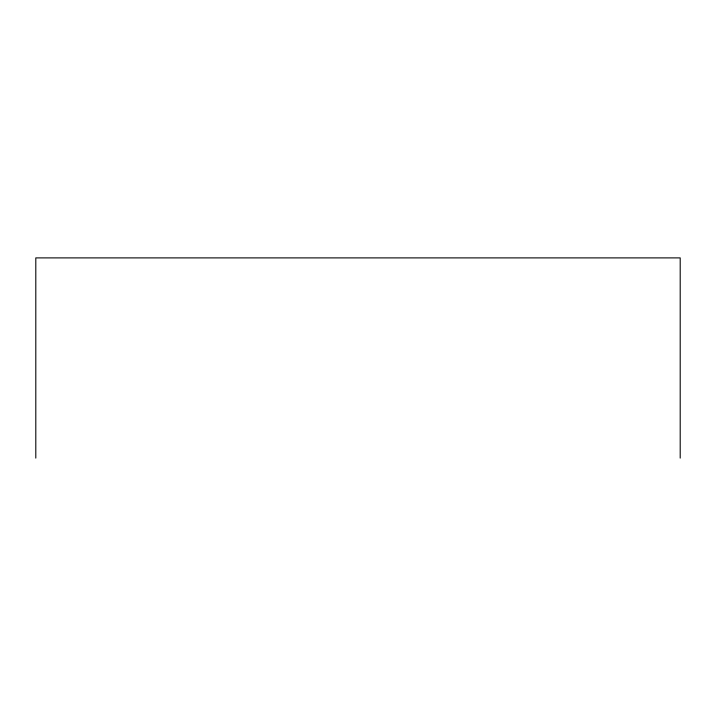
<?xml version="1.0" encoding="UTF-8"?>
<svg xmlns="http://www.w3.org/2000/svg" width="716" height="716" viewBox="0 0 716 716"><rect width="100%" height="100%" fill="white"/><g stroke="black" fill="none" stroke-linecap="round" stroke-linejoin="round"><path stroke-width="1.07" d="M680.2 458.106L680.2 257.894L35.8 257.894L35.8 458.106"/></g></svg>
